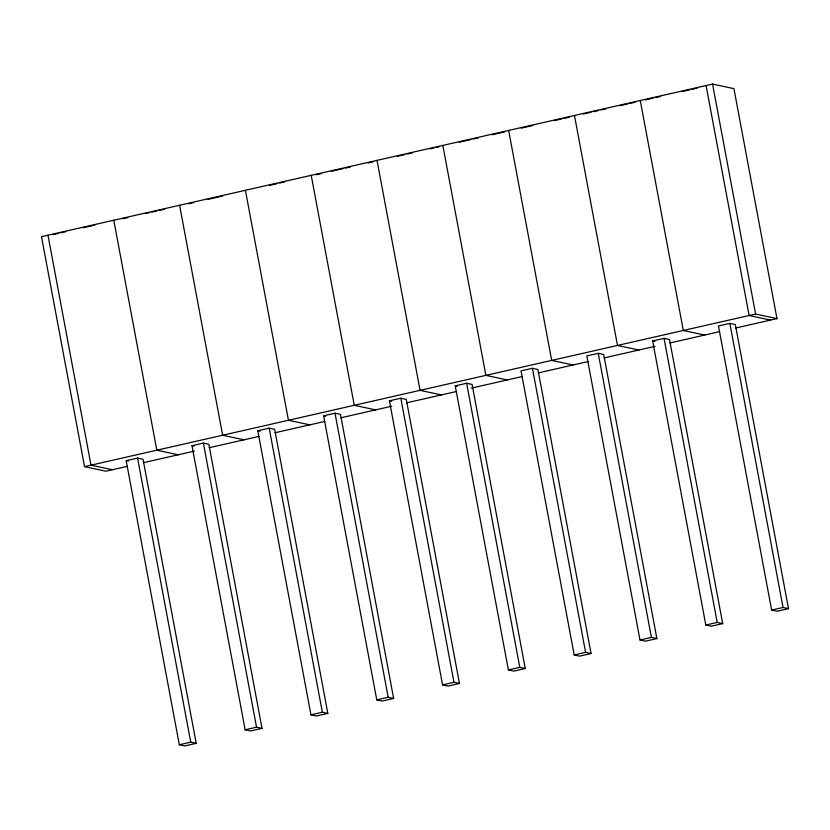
<?xml version="1.0" encoding="UTF-8"?>
<svg xmlns="http://www.w3.org/2000/svg" width="830" height="830" viewBox="0 0 830 830"><rect width="100%" height="100%" fill="white"/><g stroke="black" fill="none" stroke-linecap="round" stroke-linejoin="round"><path stroke-width="1.25" d="M735.722 327.995L776.973 318.616L733.938 88.654L712.555 84.069L41.5 236.664L84.536 466.636L105.908 471.212L127.291 466.356M53.151 234.579L58.193 233.438M60.715 232.867L65.767 231.715M83.425 227.7L94.786 225.117M122.747 218.757L127.789 217.616M145.447 213.59L149.234 212.729M151.766 212.158L156.808 211.017M159.329 210.436L164.382 209.295M188.555 203.796L193.597 202.645M207.479 199.491L222.616 196.046M269.501 185.391L277.075 183.669M279.596 183.088L284.638 181.946M316.386 174.725L321.438 173.574M331.523 171.281L342.883 168.698M345.405 168.127L350.457 166.975M368.115 162.96L373.168 161.819M397.342 156.32L404.905 154.598M407.437 154.017L412.479 152.876M430.137 148.861L433.924 147.999M436.456 147.418L438.977 146.848M459.364 142.21L470.714 139.627M473.245 139.056L478.288 137.905M492.169 134.751L504.785 131.887M521.385 128.111L532.746 125.527M554.191 120.651L561.765 118.929M564.286 118.358L569.328 117.206M583.417 114.001L590.981 112.278M593.512 111.708L598.554 110.566M601.076 109.985L606.128 108.844M620 105.68L627.573 103.968M630.095 103.387L635.147 102.246M645.439 99.901L653.013 98.179M655.534 97.608L660.576 96.456M682.032 91.58L689.595 89.858M692.127 89.287L697.169 88.136M84.536 466.636L755.591 314.041L776.973 318.616M126.17 460.681L137.573 458.087L143.04 459.26L196.212 743.338L184.81 745.931L179.332 744.759L126.17 460.681L128.359 461.148M191.979 445.71L203.381 443.116L208.849 444.289L262.021 728.366L250.619 730.96L245.141 729.788L191.979 445.71L194.168 446.187M257.788 430.749L269.19 428.156L274.668 429.328L327.829 713.406L316.427 716L310.96 714.827L257.788 430.749L259.977 431.216M323.607 415.788L334.998 413.195L340.476 414.367L393.638 698.445L382.236 701.039L376.768 699.866L323.607 415.788L325.796 416.255M389.415 400.817L400.817 398.224L406.285 399.396L459.447 683.474L448.044 686.068L442.577 684.895L389.415 400.817L391.604 401.284M455.224 385.857L466.626 383.263L472.094 384.435L525.255 668.513L513.863 671.107L508.385 669.935L455.224 385.857L457.413 386.324M532.435 368.292L521.033 370.886L574.194 654.963L579.672 656.136L591.074 653.542L537.902 369.475L532.435 368.292L585.596 652.37L591.074 653.542M598.243 353.331L586.841 355.925L640.003 640.003L645.481 641.175L656.883 638.581L603.711 354.503L598.243 353.331L651.405 637.409L656.883 638.581M652.65 340.964L664.052 338.37L669.53 339.543L722.691 623.621L711.289 626.214L705.822 625.042L652.65 340.964L654.839 341.431M729.861 323.399L718.469 325.993L771.63 610.071L777.098 611.243L788.5 608.649L735.339 324.572L729.861 323.399L783.032 607.477L788.5 608.649M143.434 462.684L194.345 451.105M209.243 447.712L258.908 436.424M275.052 432.752L324.717 421.453M340.86 417.791L391.77 406.212M406.669 402.82L456.344 391.532M471.243 388.139L522.153 376.561M538.297 372.898L587.962 361.6M604.105 357.927L655.015 346.349M669.914 342.966L719.579 331.668M179.332 744.759L190.734 742.165L196.212 743.338M245.141 729.788L256.543 727.194L262.021 728.366M310.96 714.827L322.351 712.233L327.829 713.406M376.768 699.866L388.17 697.273L393.638 698.445M442.577 684.895L453.979 682.302L459.447 683.474M508.385 669.935L519.788 667.341L525.255 668.513M574.194 654.963L585.596 652.37M640.003 640.003L651.405 637.409M705.822 625.042L717.213 622.448L722.691 623.621M771.63 610.071L783.032 607.477M770.489 320.089L749.116 315.514L706.081 85.542M704.68 335.061L683.308 330.475L640.272 100.513M638.872 350.021L617.499 345.446L574.464 115.474M573.063 364.982L551.691 360.407L508.645 130.435M507.255 379.953L485.872 375.368L442.836 145.406M441.446 394.914L420.063 390.339L377.028 160.366M375.627 409.885L354.254 405.299L311.219 175.338M309.818 424.846L288.446 420.271L245.41 190.298M244.01 439.807L222.637 435.231L179.602 205.259M178.201 454.778L156.829 450.192L113.783 220.23M112.392 469.739L91.01 465.163L47.974 235.191M712.555 84.069L755.591 314.041M664.052 338.37L717.213 622.448M466.626 383.263L519.788 667.341M400.817 398.224L453.979 682.302M334.998 413.195L388.17 697.273M269.19 428.156L322.351 712.233M203.381 443.116L256.543 727.194M137.573 458.087L190.734 742.165"/></g></svg>
